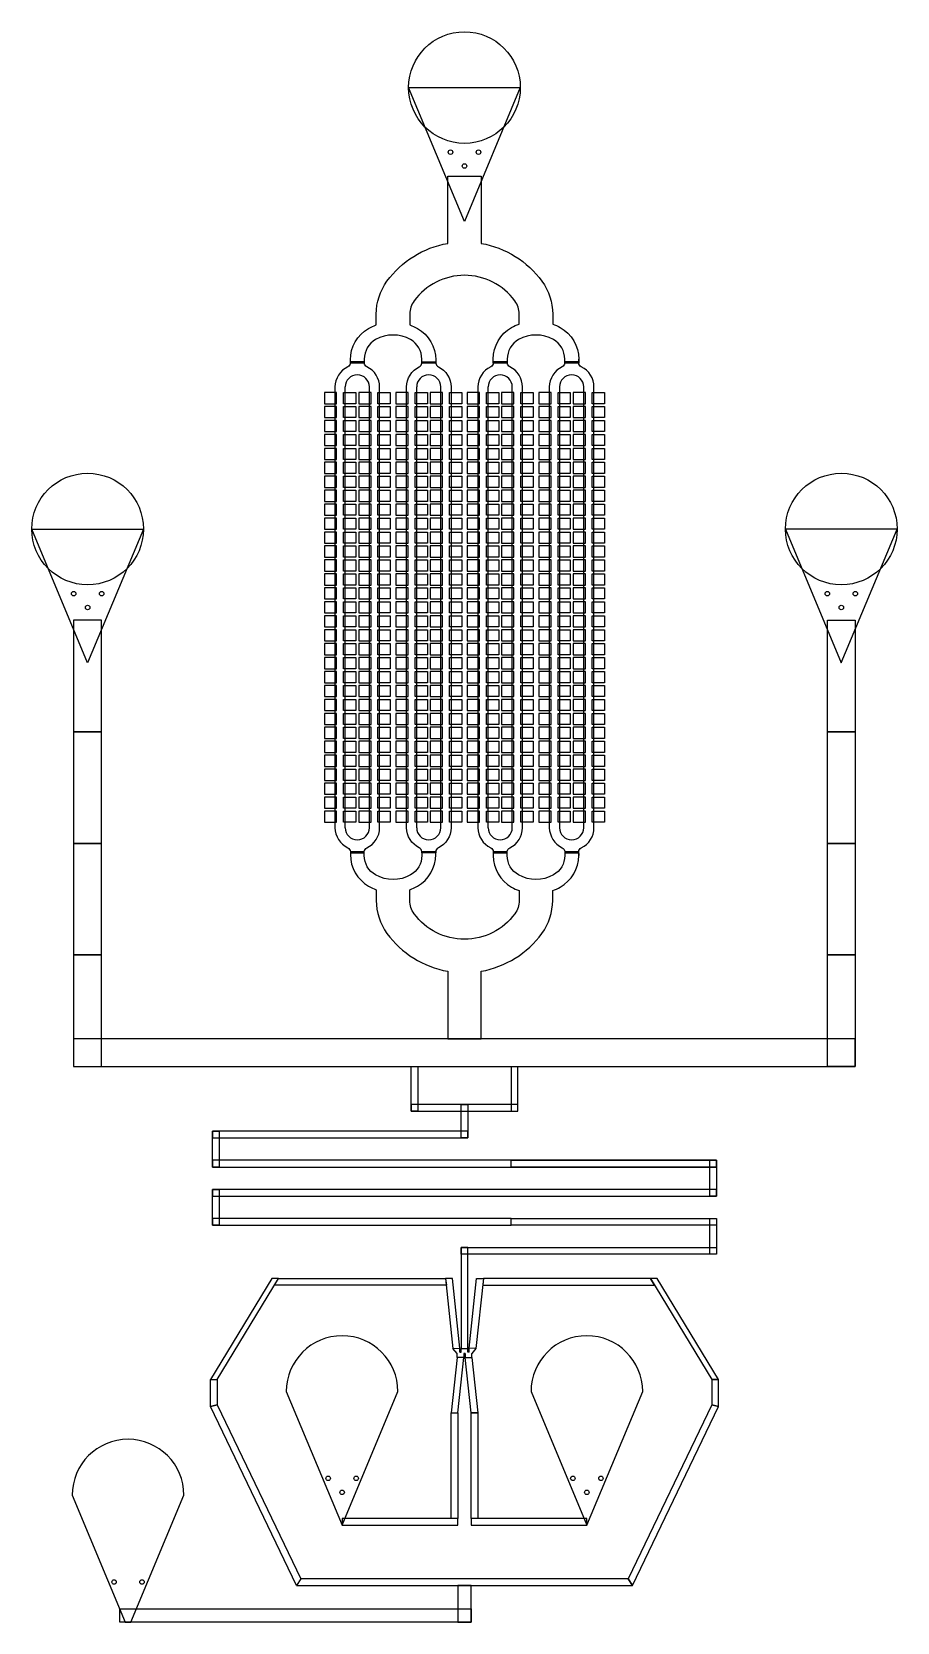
# Model space of a CAD drawing. Header units: inches. Extents: x 162.8 to 170.6, y 76.3 to 90.5.
import ezdxf

# ---------------------------------------------------------------- set-up
doc = ezdxf.new("R2010")
doc.units = ezdxf.units.IN
doc.header["$MEASUREMENT"] = 0
for name, color, linetype in [('Layer-2', 5, 'Continuous'), ('Layer-3', 3, 'Continuous'), ('Layer-4', 4, 'Continuous')]:
    doc.layers.add(name, color=color, linetype=linetype)

msp = doc.modelspace()

# ---------------------------------------------------------------- linework, layer by layer
at = {"layer": 'Layer-2'}
for points in [[(165.533, 87.199), (165.533, 87.299), (165.423, 87.299), (165.423, 87.199)], [(165.596, 87.199), (165.596, 87.299), (165.706, 87.299), (165.706, 87.199)], [(165.841, 87.199), (165.841, 87.299), (165.731, 87.299), (165.731, 87.199)], [(165.903, 87.199), (165.903, 87.299), (166.013, 87.299), (166.013, 87.199)], [(166.173, 87.199), (166.173, 87.299), (166.063, 87.299), (166.063, 87.199)], [(166.236, 87.199), (166.236, 87.299), (166.346, 87.299), (166.346, 87.199)], [(166.481, 87.199), (166.481, 87.299), (166.371, 87.299), (166.371, 87.199)], [(166.543, 87.199), (166.543, 87.299), (166.653, 87.299), (166.653, 87.199)], [(166.813, 87.199), (166.813, 87.299), (166.703, 87.299), (166.703, 87.199)], [(166.876, 87.199), (166.876, 87.299), (166.986, 87.299), (166.986, 87.199)], [(167.121, 87.199), (167.121, 87.299), (167.011, 87.299), (167.011, 87.199)], [(167.183, 87.199), (167.183, 87.299), (167.293, 87.299), (167.293, 87.199)], [(167.453, 87.199), (167.453, 87.299), (167.343, 87.299), (167.343, 87.199)], [(167.516, 87.199), (167.516, 87.299), (167.626, 87.299), (167.626, 87.199)], [(167.761, 87.199), (167.761, 87.299), (167.651, 87.299), (167.651, 87.199)], [(167.823, 87.199), (167.823, 87.299), (167.933, 87.299), (167.933, 87.199)], [(165.533, 87.074), (165.533, 87.174), (165.423, 87.174), (165.423, 87.074)], [(165.596, 87.074), (165.596, 87.174), (165.706, 87.174), (165.706, 87.074)], [(165.841, 87.074), (165.841, 87.174), (165.731, 87.174), (165.731, 87.074)], [(165.903, 87.074), (165.903, 87.174), (166.013, 87.174), (166.013, 87.074)], [(166.173, 87.074), (166.173, 87.174), (166.063, 87.174), (166.063, 87.074)], [(166.236, 87.074), (166.236, 87.174), (166.346, 87.174), (166.346, 87.074)], [(166.481, 87.074), (166.481, 87.174), (166.371, 87.174), (166.371, 87.074)], [(166.543, 87.074), (166.543, 87.174), (166.653, 87.174), (166.653, 87.074)], [(166.813, 87.074), (166.813, 87.174), (166.703, 87.174), (166.703, 87.074)], [(166.876, 87.074), (166.876, 87.174), (166.986, 87.174), (166.986, 87.074)], [(167.121, 87.074), (167.121, 87.174), (167.011, 87.174), (167.011, 87.074)], [(167.183, 87.074), (167.183, 87.174), (167.293, 87.174), (167.293, 87.074)], [(167.453, 87.074), (167.453, 87.174), (167.343, 87.174), (167.343, 87.074)], [(167.516, 87.074), (167.516, 87.174), (167.626, 87.174), (167.626, 87.074)], [(167.761, 87.074), (167.761, 87.174), (167.651, 87.174), (167.651, 87.074)], [(167.823, 87.074), (167.823, 87.174), (167.933, 87.174), (167.933, 87.074)], [(165.533, 86.949), (165.533, 87.049), (165.423, 87.049), (165.423, 86.949)], [(165.596, 86.949), (165.596, 87.049), (165.706, 87.049), (165.706, 86.949)], [(165.841, 86.949), (165.841, 87.049), (165.731, 87.049), (165.731, 86.949)], [(165.903, 86.949), (165.903, 87.049), (166.013, 87.049), (166.013, 86.949)], [(166.173, 86.949), (166.173, 87.049), (166.063, 87.049), (166.063, 86.949)], [(166.236, 86.949), (166.236, 87.049), (166.346, 87.049), (166.346, 86.949)], [(166.481, 86.949), (166.481, 87.049), (166.371, 87.049), (166.371, 86.949)], [(166.543, 86.949), (166.543, 87.049), (166.653, 87.049), (166.653, 86.949)], [(166.813, 86.949), (166.813, 87.049), (166.703, 87.049), (166.703, 86.949)], [(166.876, 86.949), (166.876, 87.049), (166.986, 87.049), (166.986, 86.949)], [(167.121, 86.949), (167.121, 87.049), (167.011, 87.049), (167.011, 86.949)], [(167.183, 86.949), (167.183, 87.049), (167.293, 87.049), (167.293, 86.949)], [(167.453, 86.949), (167.453, 87.049), (167.343, 87.049), (167.343, 86.949)], [(167.516, 86.949), (167.516, 87.049), (167.626, 87.049), (167.626, 86.949)], [(167.761, 86.949), (167.761, 87.049), (167.651, 87.049), (167.651, 86.949)], [(167.823, 86.949), (167.823, 87.049), (167.933, 87.049), (167.933, 86.949)], [(165.533, 86.824), (165.533, 86.924), (165.423, 86.924), (165.423, 86.824)], [(165.533, 86.699), (165.533, 86.799), (165.423, 86.799), (165.423, 86.699)], [(165.596, 86.824), (165.596, 86.924), (165.706, 86.924), (165.706, 86.824)], [(165.596, 86.699), (165.596, 86.799), (165.706, 86.799), (165.706, 86.699)], [(165.841, 86.824), (165.841, 86.924), (165.731, 86.924), (165.731, 86.824)], [(165.841, 86.699), (165.841, 86.799), (165.731, 86.799), (165.731, 86.699)], [(165.903, 86.824), (165.903, 86.924), (166.013, 86.924), (166.013, 86.824)], [(165.903, 86.699), (165.903, 86.799), (166.013, 86.799), (166.013, 86.699)], [(166.173, 86.824), (166.173, 86.924), (166.063, 86.924), (166.063, 86.824)], [(166.173, 86.699), (166.173, 86.799), (166.063, 86.799), (166.063, 86.699)], [(166.236, 86.824), (166.236, 86.924), (166.346, 86.924), (166.346, 86.824)], [(166.236, 86.699), (166.236, 86.799), (166.346, 86.799), (166.346, 86.699)], [(166.481, 86.824), (166.481, 86.924), (166.371, 86.924), (166.371, 86.824)], [(166.481, 86.699), (166.481, 86.799), (166.371, 86.799), (166.371, 86.699)], [(166.543, 86.824), (166.543, 86.924), (166.653, 86.924), (166.653, 86.824)], [(166.543, 86.699), (166.543, 86.799), (166.653, 86.799), (166.653, 86.699)], [(166.813, 86.824), (166.813, 86.924), (166.703, 86.924), (166.703, 86.824)], [(166.813, 86.699), (166.813, 86.799), (166.703, 86.799), (166.703, 86.699)], [(166.876, 86.824), (166.876, 86.924), (166.986, 86.924), (166.986, 86.824)], [(166.876, 86.699), (166.876, 86.799), (166.986, 86.799), (166.986, 86.699)], [(167.121, 86.824), (167.121, 86.924), (167.011, 86.924), (167.011, 86.824)], [(167.121, 86.699), (167.121, 86.799), (167.011, 86.799), (167.011, 86.699)], [(167.183, 86.824), (167.183, 86.924), (167.293, 86.924), (167.293, 86.824)], [(167.183, 86.699), (167.183, 86.799), (167.293, 86.799), (167.293, 86.699)], [(167.453, 86.824), (167.453, 86.924), (167.343, 86.924), (167.343, 86.824)], [(167.453, 86.699), (167.453, 86.799), (167.343, 86.799), (167.343, 86.699)], [(167.516, 86.824), (167.516, 86.924), (167.626, 86.924), (167.626, 86.824)], [(167.516, 86.699), (167.516, 86.799), (167.626, 86.799), (167.626, 86.699)], [(167.761, 86.824), (167.761, 86.924), (167.651, 86.924), (167.651, 86.824)], [(167.761, 86.699), (167.761, 86.799), (167.651, 86.799), (167.651, 86.699)], [(167.823, 86.824), (167.823, 86.924), (167.933, 86.924), (167.933, 86.824)], [(167.823, 86.699), (167.823, 86.799), (167.933, 86.799), (167.933, 86.699)], [(165.533, 86.574), (165.533, 86.674), (165.423, 86.674), (165.423, 86.574)], [(165.596, 86.574), (165.596, 86.674), (165.706, 86.674), (165.706, 86.574)], [(165.841, 86.574), (165.841, 86.674), (165.731, 86.674), (165.731, 86.574)], [(165.903, 86.574), (165.903, 86.674), (166.013, 86.674), (166.013, 86.574)], [(166.173, 86.574), (166.173, 86.674), (166.063, 86.674), (166.063, 86.574)], [(166.236, 86.574), (166.236, 86.674), (166.346, 86.674), (166.346, 86.574)], [(166.481, 86.574), (166.481, 86.674), (166.371, 86.674), (166.371, 86.574)], [(166.543, 86.574), (166.543, 86.674), (166.653, 86.674), (166.653, 86.574)], [(166.813, 86.574), (166.813, 86.674), (166.703, 86.674), (166.703, 86.574)], [(166.876, 86.574), (166.876, 86.674), (166.986, 86.674), (166.986, 86.574)], [(167.121, 86.574), (167.121, 86.674), (167.011, 86.674), (167.011, 86.574)], [(167.183, 86.574), (167.183, 86.674), (167.293, 86.674), (167.293, 86.574)], [(167.453, 86.574), (167.453, 86.674), (167.343, 86.674), (167.343, 86.574)], [(167.516, 86.574), (167.516, 86.674), (167.626, 86.674), (167.626, 86.574)], [(167.761, 86.574), (167.761, 86.674), (167.651, 86.674), (167.651, 86.574)], [(167.823, 86.574), (167.823, 86.674), (167.933, 86.674), (167.933, 86.574)], [(165.533, 86.449), (165.533, 86.549), (165.423, 86.549), (165.423, 86.449)], [(165.596, 86.449), (165.596, 86.549), (165.706, 86.549), (165.706, 86.449)], [(165.841, 86.449), (165.841, 86.549), (165.731, 86.549), (165.731, 86.449)], [(165.903, 86.449), (165.903, 86.549), (166.013, 86.549), (166.013, 86.449)], [(166.173, 86.449), (166.173, 86.549), (166.063, 86.549), (166.063, 86.449)], [(166.236, 86.449), (166.236, 86.549), (166.346, 86.549), (166.346, 86.449)], [(166.481, 86.449), (166.481, 86.549), (166.371, 86.549), (166.371, 86.449)], [(166.543, 86.449), (166.543, 86.549), (166.653, 86.549), (166.653, 86.449)], [(166.813, 86.449), (166.813, 86.549), (166.703, 86.549), (166.703, 86.449)], [(166.876, 86.449), (166.876, 86.549), (166.986, 86.549), (166.986, 86.449)], [(167.121, 86.449), (167.121, 86.549), (167.011, 86.549), (167.011, 86.449)], [(167.183, 86.449), (167.183, 86.549), (167.293, 86.549), (167.293, 86.449)], [(167.453, 86.449), (167.453, 86.549), (167.343, 86.549), (167.343, 86.449)], [(167.516, 86.449), (167.516, 86.549), (167.626, 86.549), (167.626, 86.449)], [(167.761, 86.449), (167.761, 86.549), (167.651, 86.549), (167.651, 86.449)], [(167.823, 86.449), (167.823, 86.549), (167.933, 86.549), (167.933, 86.449)], [(165.533, 86.324), (165.533, 86.424), (165.423, 86.424), (165.423, 86.324)], [(165.596, 86.324), (165.596, 86.424), (165.706, 86.424), (165.706, 86.324)], [(165.841, 86.324), (165.841, 86.424), (165.731, 86.424), (165.731, 86.324)], [(165.903, 86.324), (165.903, 86.424), (166.013, 86.424), (166.013, 86.324)], [(166.173, 86.324), (166.173, 86.424), (166.063, 86.424), (166.063, 86.324)], [(166.236, 86.324), (166.236, 86.424), (166.346, 86.424), (166.346, 86.324)], [(166.481, 86.324), (166.481, 86.424), (166.371, 86.424), (166.371, 86.324)], [(166.543, 86.324), (166.543, 86.424), (166.653, 86.424), (166.653, 86.324)], [(166.813, 86.324), (166.813, 86.424), (166.703, 86.424), (166.703, 86.324)], [(166.876, 86.324), (166.876, 86.424), (166.986, 86.424), (166.986, 86.324)], [(167.121, 86.324), (167.121, 86.424), (167.011, 86.424), (167.011, 86.324)], [(167.183, 86.324), (167.183, 86.424), (167.293, 86.424), (167.293, 86.324)], [(167.453, 86.324), (167.453, 86.424), (167.343, 86.424), (167.343, 86.324)], [(167.516, 86.324), (167.516, 86.424), (167.626, 86.424), (167.626, 86.324)], [(167.761, 86.324), (167.761, 86.424), (167.651, 86.424), (167.651, 86.324)], [(167.823, 86.324), (167.823, 86.424), (167.933, 86.424), (167.933, 86.324)], [(165.533, 86.199), (165.533, 86.299), (165.423, 86.299), (165.423, 86.199)], [(165.596, 86.199), (165.596, 86.299), (165.706, 86.299), (165.706, 86.199)], [(165.841, 86.199), (165.841, 86.299), (165.731, 86.299), (165.731, 86.199)], [(165.903, 86.199), (165.903, 86.299), (166.013, 86.299), (166.013, 86.199)], [(166.173, 86.199), (166.173, 86.299), (166.063, 86.299), (166.063, 86.199)], [(166.236, 86.199), (166.236, 86.299), (166.346, 86.299), (166.346, 86.199)], [(166.481, 86.199), (166.481, 86.299), (166.371, 86.299), (166.371, 86.199)], [(166.543, 86.199), (166.543, 86.299), (166.653, 86.299), (166.653, 86.199)], [(166.813, 86.199), (166.813, 86.299), (166.703, 86.299), (166.703, 86.199)], [(166.876, 86.199), (166.876, 86.299), (166.986, 86.299), (166.986, 86.199)], [(167.121, 86.199), (167.121, 86.299), (167.011, 86.299), (167.011, 86.199)], [(167.183, 86.199), (167.183, 86.299), (167.293, 86.299), (167.293, 86.199)], [(167.453, 86.199), (167.453, 86.299), (167.343, 86.299), (167.343, 86.199)], [(167.516, 86.199), (167.516, 86.299), (167.626, 86.299), (167.626, 86.199)], [(167.761, 86.199), (167.761, 86.299), (167.651, 86.299), (167.651, 86.199)], [(167.823, 86.199), (167.823, 86.299), (167.933, 86.299), (167.933, 86.199)], [(165.533, 86.074), (165.533, 86.174), (165.423, 86.174), (165.423, 86.074)], [(165.596, 86.074), (165.596, 86.174), (165.706, 86.174), (165.706, 86.074)], [(165.841, 86.074), (165.841, 86.174), (165.731, 86.174), (165.731, 86.074)], [(165.903, 86.074), (165.903, 86.174), (166.013, 86.174), (166.013, 86.074)], [(166.173, 86.074), (166.173, 86.174), (166.063, 86.174), (166.063, 86.074)], [(166.236, 86.074), (166.236, 86.174), (166.346, 86.174), (166.346, 86.074)], [(166.481, 86.074), (166.481, 86.174), (166.371, 86.174), (166.371, 86.074)], [(166.543, 86.074), (166.543, 86.174), (166.653, 86.174), (166.653, 86.074)], [(166.813, 86.074), (166.813, 86.174), (166.703, 86.174), (166.703, 86.074)], [(166.876, 86.074), (166.876, 86.174), (166.986, 86.174), (166.986, 86.074)], [(167.121, 86.074), (167.121, 86.174), (167.011, 86.174), (167.011, 86.074)], [(167.183, 86.074), (167.183, 86.174), (167.293, 86.174), (167.293, 86.074)], [(167.453, 86.074), (167.453, 86.174), (167.343, 86.174), (167.343, 86.074)], [(167.516, 86.074), (167.516, 86.174), (167.626, 86.174), (167.626, 86.074)], [(167.761, 86.074), (167.761, 86.174), (167.651, 86.174), (167.651, 86.074)], [(167.823, 86.074), (167.823, 86.174), (167.933, 86.174), (167.933, 86.074)], [(165.533, 85.949), (165.533, 86.049), (165.423, 86.049), (165.423, 85.949)], [(165.596, 85.949), (165.596, 86.049), (165.706, 86.049), (165.706, 85.949)], [(165.841, 85.949), (165.841, 86.049), (165.731, 86.049), (165.731, 85.949)], [(165.903, 85.949), (165.903, 86.049), (166.013, 86.049), (166.013, 85.949)], [(166.173, 85.949), (166.173, 86.049), (166.063, 86.049), (166.063, 85.949)], [(166.236, 85.949), (166.236, 86.049), (166.346, 86.049), (166.346, 85.949)], [(166.481, 85.949), (166.481, 86.049), (166.371, 86.049), (166.371, 85.949)], [(166.543, 85.949), (166.543, 86.049), (166.653, 86.049), (166.653, 85.949)], [(166.813, 85.949), (166.813, 86.049), (166.703, 86.049), (166.703, 85.949)], [(166.876, 85.949), (166.876, 86.049), (166.986, 86.049), (166.986, 85.949)], [(167.121, 85.949), (167.121, 86.049), (167.011, 86.049), (167.011, 85.949)], [(167.183, 85.949), (167.183, 86.049), (167.293, 86.049), (167.293, 85.949)], [(167.453, 85.949), (167.453, 86.049), (167.343, 86.049), (167.343, 85.949)], [(167.516, 85.949), (167.516, 86.049), (167.626, 86.049), (167.626, 85.949)], [(167.761, 85.949), (167.761, 86.049), (167.651, 86.049), (167.651, 85.949)], [(167.823, 85.949), (167.823, 86.049), (167.933, 86.049), (167.933, 85.949)], [(165.533, 85.824), (165.533, 85.924), (165.423, 85.924), (165.423, 85.824)], [(165.533, 85.699), (165.533, 85.799), (165.423, 85.799), (165.423, 85.699)], [(165.596, 85.824), (165.596, 85.924), (165.706, 85.924), (165.706, 85.824)], [(165.596, 85.699), (165.596, 85.799), (165.706, 85.799), (165.706, 85.699)], [(165.841, 85.824), (165.841, 85.924), (165.731, 85.924), (165.731, 85.824)], [(165.841, 85.699), (165.841, 85.799), (165.731, 85.799), (165.731, 85.699)], [(165.903, 85.824), (165.903, 85.924), (166.013, 85.924), (166.013, 85.824)], [(165.903, 85.699), (165.903, 85.799), (166.013, 85.799), (166.013, 85.699)], [(166.173, 85.824), (166.173, 85.924), (166.063, 85.924), (166.063, 85.824)], [(166.173, 85.699), (166.173, 85.799), (166.063, 85.799), (166.063, 85.699)], [(166.236, 85.824), (166.236, 85.924), (166.346, 85.924), (166.346, 85.824)], [(166.236, 85.699), (166.236, 85.799), (166.346, 85.799), (166.346, 85.699)], [(166.481, 85.824), (166.481, 85.924), (166.371, 85.924), (166.371, 85.824)], [(166.481, 85.699), (166.481, 85.799), (166.371, 85.799), (166.371, 85.699)], [(166.543, 85.824), (166.543, 85.924), (166.653, 85.924), (166.653, 85.824)], [(166.543, 85.699), (166.543, 85.799), (166.653, 85.799), (166.653, 85.699)], [(166.813, 85.824), (166.813, 85.924), (166.703, 85.924), (166.703, 85.824)], [(166.813, 85.699), (166.813, 85.799), (166.703, 85.799), (166.703, 85.699)], [(166.876, 85.824), (166.876, 85.924), (166.986, 85.924), (166.986, 85.824)], [(166.876, 85.699), (166.876, 85.799), (166.986, 85.799), (166.986, 85.699)], [(167.121, 85.824), (167.121, 85.924), (167.011, 85.924), (167.011, 85.824)], [(167.121, 85.699), (167.121, 85.799), (167.011, 85.799), (167.011, 85.699)], [(167.183, 85.824), (167.183, 85.924), (167.293, 85.924), (167.293, 85.824)], [(167.183, 85.699), (167.183, 85.799), (167.293, 85.799), (167.293, 85.699)], [(167.453, 85.824), (167.453, 85.924), (167.343, 85.924), (167.343, 85.824)], [(167.453, 85.699), (167.453, 85.799), (167.343, 85.799), (167.343, 85.699)], [(167.516, 85.824), (167.516, 85.924), (167.626, 85.924), (167.626, 85.824)], [(167.516, 85.699), (167.516, 85.799), (167.626, 85.799), (167.626, 85.699)], [(167.761, 85.824), (167.761, 85.924), (167.651, 85.924), (167.651, 85.824)], [(167.761, 85.699), (167.761, 85.799), (167.651, 85.799), (167.651, 85.699)], [(167.823, 85.824), (167.823, 85.924), (167.933, 85.924), (167.933, 85.824)], [(167.823, 85.699), (167.823, 85.799), (167.933, 85.799), (167.933, 85.699)], [(165.533, 85.574), (165.533, 85.674), (165.423, 85.674), (165.423, 85.574)], [(165.596, 85.574), (165.596, 85.674), (165.706, 85.674), (165.706, 85.574)], [(165.841, 85.574), (165.841, 85.674), (165.731, 85.674), (165.731, 85.574)], [(165.903, 85.574), (165.903, 85.674), (166.013, 85.674), (166.013, 85.574)], [(166.173, 85.574), (166.173, 85.674), (166.063, 85.674), (166.063, 85.574)], [(166.236, 85.574), (166.236, 85.674), (166.346, 85.674), (166.346, 85.574)], [(166.481, 85.574), (166.481, 85.674), (166.371, 85.674), (166.371, 85.574)], [(166.543, 85.574), (166.543, 85.674), (166.653, 85.674), (166.653, 85.574)], [(166.813, 85.574), (166.813, 85.674), (166.703, 85.674), (166.703, 85.574)], [(166.876, 85.574), (166.876, 85.674), (166.986, 85.674), (166.986, 85.574)], [(167.121, 85.574), (167.121, 85.674), (167.011, 85.674), (167.011, 85.574)], [(167.183, 85.574), (167.183, 85.674), (167.293, 85.674), (167.293, 85.574)], [(167.453, 85.574), (167.453, 85.674), (167.343, 85.674), (167.343, 85.574)], [(167.516, 85.574), (167.516, 85.674), (167.626, 85.674), (167.626, 85.574)], [(167.761, 85.574), (167.761, 85.674), (167.651, 85.674), (167.651, 85.574)], [(167.823, 85.574), (167.823, 85.674), (167.933, 85.674), (167.933, 85.574)], [(165.533, 85.449), (165.533, 85.549), (165.423, 85.549), (165.423, 85.449)], [(165.596, 85.449), (165.596, 85.549), (165.706, 85.549), (165.706, 85.449)], [(165.841, 85.449), (165.841, 85.549), (165.731, 85.549), (165.731, 85.449)], [(165.903, 85.449), (165.903, 85.549), (166.013, 85.549), (166.013, 85.449)], [(166.173, 85.449), (166.173, 85.549), (166.063, 85.549), (166.063, 85.449)], [(166.236, 85.449), (166.236, 85.549), (166.346, 85.549), (166.346, 85.449)], [(166.481, 85.449), (166.481, 85.549), (166.371, 85.549), (166.371, 85.449)], [(166.543, 85.449), (166.543, 85.549), (166.653, 85.549), (166.653, 85.449)], [(166.813, 85.449), (166.813, 85.549), (166.703, 85.549), (166.703, 85.449)], [(166.876, 85.449), (166.876, 85.549), (166.986, 85.549), (166.986, 85.449)], [(167.121, 85.449), (167.121, 85.549), (167.011, 85.549), (167.011, 85.449)], [(167.183, 85.449), (167.183, 85.549), (167.293, 85.549), (167.293, 85.449)], [(167.453, 85.449), (167.453, 85.549), (167.343, 85.549), (167.343, 85.449)], [(167.516, 85.449), (167.516, 85.549), (167.626, 85.549), (167.626, 85.449)], [(167.761, 85.449), (167.761, 85.549), (167.651, 85.549), (167.651, 85.449)], [(167.823, 85.449), (167.823, 85.549), (167.933, 85.549), (167.933, 85.449)], [(165.533, 85.324), (165.533, 85.424), (165.423, 85.424), (165.423, 85.324)], [(165.596, 85.324), (165.596, 85.424), (165.706, 85.424), (165.706, 85.324)], [(165.841, 85.324), (165.841, 85.424), (165.731, 85.424), (165.731, 85.324)], [(165.903, 85.324), (165.903, 85.424), (166.013, 85.424), (166.013, 85.324)], [(166.173, 85.324), (166.173, 85.424), (166.063, 85.424), (166.063, 85.324)], [(166.236, 85.324), (166.236, 85.424), (166.346, 85.424), (166.346, 85.324)], [(166.481, 85.324), (166.481, 85.424), (166.371, 85.424), (166.371, 85.324)], [(166.543, 85.324), (166.543, 85.424), (166.653, 85.424), (166.653, 85.324)], [(166.813, 85.324), (166.813, 85.424), (166.703, 85.424), (166.703, 85.324)], [(166.876, 85.324), (166.876, 85.424), (166.986, 85.424), (166.986, 85.324)], [(167.121, 85.324), (167.121, 85.424), (167.011, 85.424), (167.011, 85.324)], [(167.183, 85.324), (167.183, 85.424), (167.293, 85.424), (167.293, 85.324)], [(167.453, 85.324), (167.453, 85.424), (167.343, 85.424), (167.343, 85.324)], [(167.516, 85.324), (167.516, 85.424), (167.626, 85.424), (167.626, 85.324)], [(167.761, 85.324), (167.761, 85.424), (167.651, 85.424), (167.651, 85.324)], [(167.823, 85.324), (167.823, 85.424), (167.933, 85.424), (167.933, 85.324)], [(165.533, 85.199), (165.533, 85.299), (165.423, 85.299), (165.423, 85.199)], [(165.596, 85.199), (165.596, 85.299), (165.706, 85.299), (165.706, 85.199)], [(165.841, 85.199), (165.841, 85.299), (165.731, 85.299), (165.731, 85.199)], [(165.903, 85.199), (165.903, 85.299), (166.013, 85.299), (166.013, 85.199)], [(166.173, 85.199), (166.173, 85.299), (166.063, 85.299), (166.063, 85.199)], [(166.236, 85.199), (166.236, 85.299), (166.346, 85.299), (166.346, 85.199)], [(166.481, 85.199), (166.481, 85.299), (166.371, 85.299), (166.371, 85.199)], [(166.543, 85.199), (166.543, 85.299), (166.653, 85.299), (166.653, 85.199)], [(166.813, 85.199), (166.813, 85.299), (166.703, 85.299), (166.703, 85.199)], [(166.876, 85.199), (166.876, 85.299), (166.986, 85.299), (166.986, 85.199)], [(167.121, 85.199), (167.121, 85.299), (167.011, 85.299), (167.011, 85.199)], [(167.183, 85.199), (167.183, 85.299), (167.293, 85.299), (167.293, 85.199)], [(167.453, 85.199), (167.453, 85.299), (167.343, 85.299), (167.343, 85.199)], [(167.516, 85.199), (167.516, 85.299), (167.626, 85.299), (167.626, 85.199)], [(167.761, 85.199), (167.761, 85.299), (167.651, 85.299), (167.651, 85.199)], [(167.823, 85.199), (167.823, 85.299), (167.933, 85.299), (167.933, 85.199)], [(165.533, 85.074), (165.533, 85.174), (165.423, 85.174), (165.423, 85.074)], [(165.596, 85.074), (165.596, 85.174), (165.706, 85.174), (165.706, 85.074)], [(165.841, 85.074), (165.841, 85.174), (165.731, 85.174), (165.731, 85.074)], [(165.903, 85.074), (165.903, 85.174), (166.013, 85.174), (166.013, 85.074)], [(166.173, 85.074), (166.173, 85.174), (166.063, 85.174), (166.063, 85.074)], [(166.236, 85.074), (166.236, 85.174), (166.346, 85.174), (166.346, 85.074)], [(166.481, 85.074), (166.481, 85.174), (166.371, 85.174), (166.371, 85.074)], [(166.543, 85.074), (166.543, 85.174), (166.653, 85.174), (166.653, 85.074)], [(166.813, 85.074), (166.813, 85.174), (166.703, 85.174), (166.703, 85.074)], [(166.876, 85.074), (166.876, 85.174), (166.986, 85.174), (166.986, 85.074)], [(167.121, 85.074), (167.121, 85.174), (167.011, 85.174), (167.011, 85.074)], [(167.183, 85.074), (167.183, 85.174), (167.293, 85.174), (167.293, 85.074)], [(167.453, 85.074), (167.453, 85.174), (167.343, 85.174), (167.343, 85.074)], [(167.516, 85.074), (167.516, 85.174), (167.626, 85.174), (167.626, 85.074)], [(167.761, 85.074), (167.761, 85.174), (167.651, 85.174), (167.651, 85.074)], [(167.823, 85.074), (167.823, 85.174), (167.933, 85.174), (167.933, 85.074)], [(165.533, 84.949), (165.533, 85.049), (165.423, 85.049), (165.423, 84.949)], [(165.596, 84.949), (165.596, 85.049), (165.706, 85.049), (165.706, 84.949)], [(165.841, 84.949), (165.841, 85.049), (165.731, 85.049), (165.731, 84.949)], [(165.903, 84.949), (165.903, 85.049), (166.013, 85.049), (166.013, 84.949)], [(166.173, 84.949), (166.173, 85.049), (166.063, 85.049), (166.063, 84.949)], [(166.236, 84.949), (166.236, 85.049), (166.346, 85.049), (166.346, 84.949)], [(166.481, 84.949), (166.481, 85.049), (166.371, 85.049), (166.371, 84.949)], [(166.543, 84.949), (166.543, 85.049), (166.653, 85.049), (166.653, 84.949)], [(166.813, 84.949), (166.813, 85.049), (166.703, 85.049), (166.703, 84.949)], [(166.876, 84.949), (166.876, 85.049), (166.986, 85.049), (166.986, 84.949)], [(167.121, 84.949), (167.121, 85.049), (167.011, 85.049), (167.011, 84.949)], [(167.183, 84.949), (167.183, 85.049), (167.293, 85.049), (167.293, 84.949)], [(167.453, 84.949), (167.453, 85.049), (167.343, 85.049), (167.343, 84.949)], [(167.516, 84.949), (167.516, 85.049), (167.626, 85.049), (167.626, 84.949)], [(167.761, 84.949), (167.761, 85.049), (167.651, 85.049), (167.651, 84.949)], [(167.823, 84.949), (167.823, 85.049), (167.933, 85.049), (167.933, 84.949)], [(165.533, 84.824), (165.533, 84.924), (165.423, 84.924), (165.423, 84.824)], [(165.533, 84.699), (165.533, 84.799), (165.423, 84.799), (165.423, 84.699)], [(165.596, 84.824), (165.596, 84.924), (165.706, 84.924), (165.706, 84.824)], [(165.596, 84.699), (165.596, 84.799), (165.706, 84.799), (165.706, 84.699)], [(165.841, 84.824), (165.841, 84.924), (165.731, 84.924), (165.731, 84.824)], [(165.841, 84.699), (165.841, 84.799), (165.731, 84.799), (165.731, 84.699)], [(165.903, 84.824), (165.903, 84.924), (166.013, 84.924), (166.013, 84.824)], [(165.903, 84.699), (165.903, 84.799), (166.013, 84.799), (166.013, 84.699)], [(166.173, 84.824), (166.173, 84.924), (166.063, 84.924), (166.063, 84.824)], [(166.173, 84.699), (166.173, 84.799), (166.063, 84.799), (166.063, 84.699)], [(166.236, 84.824), (166.236, 84.924), (166.346, 84.924), (166.346, 84.824)], [(166.236, 84.699), (166.236, 84.799), (166.346, 84.799), (166.346, 84.699)], [(166.481, 84.824), (166.481, 84.924), (166.371, 84.924), (166.371, 84.824)], [(166.481, 84.699), (166.481, 84.799), (166.371, 84.799), (166.371, 84.699)], [(166.543, 84.824), (166.543, 84.924), (166.653, 84.924), (166.653, 84.824)], [(166.543, 84.699), (166.543, 84.799), (166.653, 84.799), (166.653, 84.699)], [(166.813, 84.824), (166.813, 84.924), (166.703, 84.924), (166.703, 84.824)], [(166.813, 84.699), (166.813, 84.799), (166.703, 84.799), (166.703, 84.699)], [(166.876, 84.824), (166.876, 84.924), (166.986, 84.924), (166.986, 84.824)], [(166.876, 84.699), (166.876, 84.799), (166.986, 84.799), (166.986, 84.699)], [(167.121, 84.824), (167.121, 84.924), (167.011, 84.924), (167.011, 84.824)], [(167.121, 84.699), (167.121, 84.799), (167.011, 84.799), (167.011, 84.699)], [(167.183, 84.824), (167.183, 84.924), (167.293, 84.924), (167.293, 84.824)], [(167.183, 84.699), (167.183, 84.799), (167.293, 84.799), (167.293, 84.699)], [(167.453, 84.824), (167.453, 84.924), (167.343, 84.924), (167.343, 84.824)], [(167.453, 84.699), (167.453, 84.799), (167.343, 84.799), (167.343, 84.699)], [(167.516, 84.824), (167.516, 84.924), (167.626, 84.924), (167.626, 84.824)], [(167.516, 84.699), (167.516, 84.799), (167.626, 84.799), (167.626, 84.699)], [(167.761, 84.824), (167.761, 84.924), (167.651, 84.924), (167.651, 84.824)], [(167.761, 84.699), (167.761, 84.799), (167.651, 84.799), (167.651, 84.699)], [(167.823, 84.824), (167.823, 84.924), (167.933, 84.924), (167.933, 84.824)], [(167.823, 84.699), (167.823, 84.799), (167.933, 84.799), (167.933, 84.699)], [(165.533, 84.574), (165.533, 84.674), (165.423, 84.674), (165.423, 84.574)], [(165.596, 84.574), (165.596, 84.674), (165.706, 84.674), (165.706, 84.574)], [(165.841, 84.574), (165.841, 84.674), (165.731, 84.674), (165.731, 84.574)], [(165.903, 84.574), (165.903, 84.674), (166.013, 84.674), (166.013, 84.574)], [(166.173, 84.574), (166.173, 84.674), (166.063, 84.674), (166.063, 84.574)], [(166.236, 84.574), (166.236, 84.674), (166.346, 84.674), (166.346, 84.574)], [(166.481, 84.574), (166.481, 84.674), (166.371, 84.674), (166.371, 84.574)], [(166.543, 84.574), (166.543, 84.674), (166.653, 84.674), (166.653, 84.574)], [(166.813, 84.574), (166.813, 84.674), (166.703, 84.674), (166.703, 84.574)], [(166.876, 84.574), (166.876, 84.674), (166.986, 84.674), (166.986, 84.574)], [(167.121, 84.574), (167.121, 84.674), (167.011, 84.674), (167.011, 84.574)], [(167.183, 84.574), (167.183, 84.674), (167.293, 84.674), (167.293, 84.574)], [(167.453, 84.574), (167.453, 84.674), (167.343, 84.674), (167.343, 84.574)], [(167.516, 84.574), (167.516, 84.674), (167.626, 84.674), (167.626, 84.574)], [(167.761, 84.574), (167.761, 84.674), (167.651, 84.674), (167.651, 84.574)], [(167.823, 84.574), (167.823, 84.674), (167.933, 84.674), (167.933, 84.574)], [(165.533, 84.449), (165.533, 84.549), (165.423, 84.549), (165.423, 84.449)], [(165.596, 84.449), (165.596, 84.549), (165.706, 84.549), (165.706, 84.449)], [(165.841, 84.449), (165.841, 84.549), (165.731, 84.549), (165.731, 84.449)], [(165.903, 84.449), (165.903, 84.549), (166.013, 84.549), (166.013, 84.449)], [(166.173, 84.449), (166.173, 84.549), (166.063, 84.549), (166.063, 84.449)], [(166.236, 84.449), (166.236, 84.549), (166.346, 84.549), (166.346, 84.449)], [(166.481, 84.449), (166.481, 84.549), (166.371, 84.549), (166.371, 84.449)], [(166.543, 84.449), (166.543, 84.549), (166.653, 84.549), (166.653, 84.449)], [(166.813, 84.449), (166.813, 84.549), (166.703, 84.549), (166.703, 84.449)], [(166.876, 84.449), (166.876, 84.549), (166.986, 84.549), (166.986, 84.449)], [(167.121, 84.449), (167.121, 84.549), (167.011, 84.549), (167.011, 84.449)], [(167.183, 84.449), (167.183, 84.549), (167.293, 84.549), (167.293, 84.449)], [(167.453, 84.449), (167.453, 84.549), (167.343, 84.549), (167.343, 84.449)], [(167.516, 84.449), (167.516, 84.549), (167.626, 84.549), (167.626, 84.449)], [(167.761, 84.449), (167.761, 84.549), (167.651, 84.549), (167.651, 84.449)], [(167.823, 84.449), (167.823, 84.549), (167.933, 84.549), (167.933, 84.449)], [(165.533, 84.324), (165.533, 84.424), (165.423, 84.424), (165.423, 84.324)], [(165.596, 84.324), (165.596, 84.424), (165.706, 84.424), (165.706, 84.324)], [(165.841, 84.324), (165.841, 84.424), (165.731, 84.424), (165.731, 84.324)], [(165.903, 84.324), (165.903, 84.424), (166.013, 84.424), (166.013, 84.324)], [(166.173, 84.324), (166.173, 84.424), (166.063, 84.424), (166.063, 84.324)], [(166.236, 84.324), (166.236, 84.424), (166.346, 84.424), (166.346, 84.324)], [(166.481, 84.324), (166.481, 84.424), (166.371, 84.424), (166.371, 84.324)], [(166.543, 84.324), (166.543, 84.424), (166.653, 84.424), (166.653, 84.324)], [(166.813, 84.324), (166.813, 84.424), (166.703, 84.424), (166.703, 84.324)], [(166.876, 84.324), (166.876, 84.424), (166.986, 84.424), (166.986, 84.324)], [(167.121, 84.324), (167.121, 84.424), (167.011, 84.424), (167.011, 84.324)], [(167.183, 84.324), (167.183, 84.424), (167.293, 84.424), (167.293, 84.324)], [(167.453, 84.324), (167.453, 84.424), (167.343, 84.424), (167.343, 84.324)], [(167.516, 84.324), (167.516, 84.424), (167.626, 84.424), (167.626, 84.324)], [(167.761, 84.324), (167.761, 84.424), (167.651, 84.424), (167.651, 84.324)], [(167.823, 84.324), (167.823, 84.424), (167.933, 84.424), (167.933, 84.324)], [(165.533, 84.199), (165.533, 84.299), (165.423, 84.299), (165.423, 84.199)], [(165.596, 84.199), (165.596, 84.299), (165.706, 84.299), (165.706, 84.199)], [(165.841, 84.199), (165.841, 84.299), (165.731, 84.299), (165.731, 84.199)], [(165.903, 84.199), (165.903, 84.299), (166.013, 84.299), (166.013, 84.199)], [(166.173, 84.199), (166.173, 84.299), (166.063, 84.299), (166.063, 84.199)], [(166.236, 84.199), (166.236, 84.299), (166.346, 84.299), (166.346, 84.199)], [(166.481, 84.199), (166.481, 84.299), (166.371, 84.299), (166.371, 84.199)], [(166.543, 84.199), (166.543, 84.299), (166.653, 84.299), (166.653, 84.199)], [(166.813, 84.199), (166.813, 84.299), (166.703, 84.299), (166.703, 84.199)], [(166.876, 84.199), (166.876, 84.299), (166.986, 84.299), (166.986, 84.199)], [(167.121, 84.199), (167.121, 84.299), (167.011, 84.299), (167.011, 84.199)], [(167.183, 84.199), (167.183, 84.299), (167.293, 84.299), (167.293, 84.199)], [(167.453, 84.199), (167.453, 84.299), (167.343, 84.299), (167.343, 84.199)], [(167.516, 84.199), (167.516, 84.299), (167.626, 84.299), (167.626, 84.199)], [(167.761, 84.199), (167.761, 84.299), (167.651, 84.299), (167.651, 84.199)], [(167.823, 84.199), (167.823, 84.299), (167.933, 84.299), (167.933, 84.199)], [(165.533, 84.074), (165.533, 84.174), (165.423, 84.174), (165.423, 84.074)], [(165.596, 84.074), (165.596, 84.174), (165.706, 84.174), (165.706, 84.074)], [(165.841, 84.074), (165.841, 84.174), (165.731, 84.174), (165.731, 84.074)], [(165.903, 84.074), (165.903, 84.174), (166.013, 84.174), (166.013, 84.074)], [(166.173, 84.074), (166.173, 84.174), (166.063, 84.174), (166.063, 84.074)], [(166.236, 84.074), (166.236, 84.174), (166.346, 84.174), (166.346, 84.074)], [(166.481, 84.074), (166.481, 84.174), (166.371, 84.174), (166.371, 84.074)], [(166.543, 84.074), (166.543, 84.174), (166.653, 84.174), (166.653, 84.074)], [(166.813, 84.074), (166.813, 84.174), (166.703, 84.174), (166.703, 84.074)], [(166.876, 84.074), (166.876, 84.174), (166.986, 84.174), (166.986, 84.074)], [(167.121, 84.074), (167.121, 84.174), (167.011, 84.174), (167.011, 84.074)], [(167.183, 84.074), (167.183, 84.174), (167.293, 84.174), (167.293, 84.074)], [(167.453, 84.074), (167.453, 84.174), (167.343, 84.174), (167.343, 84.074)], [(167.516, 84.074), (167.516, 84.174), (167.626, 84.174), (167.626, 84.074)], [(167.761, 84.074), (167.761, 84.174), (167.651, 84.174), (167.651, 84.074)], [(167.823, 84.074), (167.823, 84.174), (167.933, 84.174), (167.933, 84.074)], [(165.533, 83.949), (165.533, 84.049), (165.423, 84.049), (165.423, 83.949)], [(165.596, 83.949), (165.596, 84.049), (165.706, 84.049), (165.706, 83.949)], [(165.841, 83.949), (165.841, 84.049), (165.731, 84.049), (165.731, 83.949)], [(165.903, 83.949), (165.903, 84.049), (166.013, 84.049), (166.013, 83.949)], [(166.173, 83.949), (166.173, 84.049), (166.063, 84.049), (166.063, 83.949)], [(166.236, 83.949), (166.236, 84.049), (166.346, 84.049), (166.346, 83.949)], [(166.481, 83.949), (166.481, 84.049), (166.371, 84.049), (166.371, 83.949)], [(166.543, 83.949), (166.543, 84.049), (166.653, 84.049), (166.653, 83.949)], [(166.813, 83.949), (166.813, 84.049), (166.703, 84.049), (166.703, 83.949)], [(166.876, 83.949), (166.876, 84.049), (166.986, 84.049), (166.986, 83.949)], [(167.121, 83.949), (167.121, 84.049), (167.011, 84.049), (167.011, 83.949)], [(167.183, 83.949), (167.183, 84.049), (167.293, 84.049), (167.293, 83.949)], [(167.453, 83.949), (167.453, 84.049), (167.343, 84.049), (167.343, 83.949)], [(167.516, 83.949), (167.516, 84.049), (167.626, 84.049), (167.626, 83.949)], [(167.761, 83.949), (167.761, 84.049), (167.651, 84.049), (167.651, 83.949)], [(167.823, 83.949), (167.823, 84.049), (167.933, 84.049), (167.933, 83.949)], [(165.533, 83.824), (165.533, 83.924), (165.423, 83.924), (165.423, 83.824)], [(165.533, 83.699), (165.533, 83.799), (165.423, 83.799), (165.423, 83.699)], [(165.596, 83.824), (165.596, 83.924), (165.706, 83.924), (165.706, 83.824)], [(165.596, 83.699), (165.596, 83.799), (165.706, 83.799), (165.706, 83.699)], [(165.841, 83.824), (165.841, 83.924), (165.731, 83.924), (165.731, 83.824)], [(165.841, 83.699), (165.841, 83.799), (165.731, 83.799), (165.731, 83.699)], [(165.903, 83.824), (165.903, 83.924), (166.013, 83.924), (166.013, 83.824)], [(165.903, 83.699), (165.903, 83.799), (166.013, 83.799), (166.013, 83.699)], [(166.173, 83.824), (166.173, 83.924), (166.063, 83.924), (166.063, 83.824)], [(166.173, 83.699), (166.173, 83.799), (166.063, 83.799), (166.063, 83.699)], [(166.236, 83.824), (166.236, 83.924), (166.346, 83.924), (166.346, 83.824)], [(166.236, 83.699), (166.236, 83.799), (166.346, 83.799), (166.346, 83.699)], [(166.481, 83.824), (166.481, 83.924), (166.371, 83.924), (166.371, 83.824)], [(166.481, 83.699), (166.481, 83.799), (166.371, 83.799), (166.371, 83.699)], [(166.543, 83.824), (166.543, 83.924), (166.653, 83.924), (166.653, 83.824)], [(166.543, 83.699), (166.543, 83.799), (166.653, 83.799), (166.653, 83.699)], [(166.813, 83.824), (166.813, 83.924), (166.703, 83.924), (166.703, 83.824)], [(166.813, 83.699), (166.813, 83.799), (166.703, 83.799), (166.703, 83.699)], [(166.876, 83.824), (166.876, 83.924), (166.986, 83.924), (166.986, 83.824)], [(166.876, 83.699), (166.876, 83.799), (166.986, 83.799), (166.986, 83.699)], [(167.121, 83.824), (167.121, 83.924), (167.011, 83.924), (167.011, 83.824)], [(167.121, 83.699), (167.121, 83.799), (167.011, 83.799), (167.011, 83.699)], [(167.183, 83.824), (167.183, 83.924), (167.293, 83.924), (167.293, 83.824)], [(167.183, 83.699), (167.183, 83.799), (167.293, 83.799), (167.293, 83.699)], [(167.453, 83.824), (167.453, 83.924), (167.343, 83.924), (167.343, 83.824)], [(167.453, 83.699), (167.453, 83.799), (167.343, 83.799), (167.343, 83.699)], [(167.516, 83.824), (167.516, 83.924), (167.626, 83.924), (167.626, 83.824)], [(167.516, 83.699), (167.516, 83.799), (167.626, 83.799), (167.626, 83.699)], [(167.761, 83.824), (167.761, 83.924), (167.651, 83.924), (167.651, 83.824)], [(167.761, 83.699), (167.761, 83.799), (167.651, 83.799), (167.651, 83.699)], [(167.823, 83.824), (167.823, 83.924), (167.933, 83.924), (167.933, 83.824)], [(167.823, 83.699), (167.823, 83.799), (167.933, 83.799), (167.933, 83.699)], [(165.533, 83.574), (165.533, 83.674), (165.423, 83.674), (165.423, 83.574)], [(165.596, 83.574), (165.596, 83.674), (165.706, 83.674), (165.706, 83.574)], [(165.841, 83.574), (165.841, 83.674), (165.731, 83.674), (165.731, 83.574)], [(165.903, 83.574), (165.903, 83.674), (166.013, 83.674), (166.013, 83.574)], [(166.173, 83.574), (166.173, 83.674), (166.063, 83.674), (166.063, 83.574)], [(166.236, 83.574), (166.236, 83.674), (166.346, 83.674), (166.346, 83.574)], [(166.481, 83.574), (166.481, 83.674), (166.371, 83.674), (166.371, 83.574)], [(166.543, 83.574), (166.543, 83.674), (166.653, 83.674), (166.653, 83.574)], [(166.813, 83.574), (166.813, 83.674), (166.703, 83.674), (166.703, 83.574)], [(166.876, 83.574), (166.876, 83.674), (166.986, 83.674), (166.986, 83.574)], [(167.121, 83.574), (167.121, 83.674), (167.011, 83.674), (167.011, 83.574)], [(167.183, 83.574), (167.183, 83.674), (167.293, 83.674), (167.293, 83.574)], [(167.453, 83.574), (167.453, 83.674), (167.343, 83.674), (167.343, 83.574)], [(167.516, 83.574), (167.516, 83.674), (167.626, 83.674), (167.626, 83.574)], [(167.761, 83.574), (167.761, 83.674), (167.651, 83.674), (167.651, 83.574)], [(167.823, 83.574), (167.823, 83.674), (167.933, 83.674), (167.933, 83.574)], [(165.533, 83.449), (165.533, 83.549), (165.423, 83.549), (165.423, 83.449)], [(165.596, 83.449), (165.596, 83.549), (165.706, 83.549), (165.706, 83.449)], [(165.841, 83.449), (165.841, 83.549), (165.731, 83.549), (165.731, 83.449)], [(165.903, 83.449), (165.903, 83.549), (166.013, 83.549), (166.013, 83.449)], [(166.173, 83.449), (166.173, 83.549), (166.063, 83.549), (166.063, 83.449)], [(166.236, 83.449), (166.236, 83.549), (166.346, 83.549), (166.346, 83.449)], [(166.481, 83.449), (166.481, 83.549), (166.371, 83.549), (166.371, 83.449)], [(166.543, 83.449), (166.543, 83.549), (166.653, 83.549), (166.653, 83.449)], [(166.813, 83.449), (166.813, 83.549), (166.703, 83.549), (166.703, 83.449)], [(166.876, 83.449), (166.876, 83.549), (166.986, 83.549), (166.986, 83.449)], [(167.121, 83.449), (167.121, 83.549), (167.011, 83.549), (167.011, 83.449)], [(167.183, 83.449), (167.183, 83.549), (167.293, 83.549), (167.293, 83.449)], [(167.453, 83.449), (167.453, 83.549), (167.343, 83.549), (167.343, 83.449)], [(167.516, 83.449), (167.516, 83.549), (167.626, 83.549), (167.626, 83.449)], [(167.761, 83.449), (167.761, 83.549), (167.651, 83.549), (167.651, 83.449)], [(167.823, 83.449), (167.823, 83.549), (167.933, 83.549), (167.933, 83.449)]]:
    msp.add_lwpolyline(points, close=True, dxfattribs=at)
at = {"layer": 'Layer-3', "lineweight": -3}
for p, q in [((166.575, 78.732), (166.635, 78.735)), ((166.612, 78.688), (166.575, 78.732)), ((166.612, 78.651), (166.612, 78.688)), ((166.635, 78.701), (166.635, 78.735)), ((166.635, 78.701), (166.648, 78.701)), ((166.648, 78.701), (166.648, 78.732)), ((166.648, 78.732), (166.708, 78.732)), ((166.648, 78.701), (166.648, 78.701)), ((166.685, 78.688), (166.672, 78.688)), ((166.672, 78.688), (166.672, 78.651)), ((166.685, 78.688), (166.685, 78.651)), ((166.708, 78.701), (166.708, 78.732)), ((166.721, 78.701), (166.708, 78.701)), ((166.721, 78.701), (166.721, 78.735)), ((166.781, 78.732), (166.721, 78.735)), ((166.781, 78.732), (166.745, 78.688)), ((166.745, 78.651), (166.745, 78.688)), ((166.672, 78.651), (166.612, 78.651)), ((166.685, 78.651), (166.745, 78.651))]:
    msp.add_line(p, q, dxfattribs=at)
at = {"layer": 'Layer-3'}
for points in [[(162.803, 86.076), (163.803, 86.076), (163.303, 84.877), (162.803, 86.076)], [(162.803, 86.076), (163.803, 86.076), (163.303, 84.877), (162.803, 86.076)], [(162.803, 86.076), (163.803, 86.076), (163.303, 84.877), (162.803, 86.076)], [(162.803, 86.076), (163.803, 86.076), (163.303, 84.877), (162.803, 86.076)], [(170.553, 86.076), (169.553, 86.076), (170.053, 84.877), (170.553, 86.076)], [(170.553, 86.076), (169.553, 86.076), (170.053, 84.877), (170.553, 86.076)], [(170.553, 86.076), (169.553, 86.076), (170.053, 84.877), (170.553, 86.076)], [(170.553, 86.076), (169.553, 86.076), (170.053, 84.877), (170.553, 86.076)], [(167.701, 83.167), (167.701, 83.15)], [(166.26, 81.259), (166.26, 80.859), (166.2, 80.859), (166.2, 81.259)], [(167.096, 81.259), (167.096, 80.859), (167.156, 80.859), (167.156, 81.259)]]:
    msp.add_lwpolyline(points, dxfattribs=at)
for points in [[(163.428, 84.259), (163.428, 85.259), (163.178, 85.259), (163.178, 84.259)], [(169.928, 84.259), (169.928, 85.259), (170.178, 85.259), (170.178, 84.259)], [(163.428, 83.259), (163.428, 84.259), (163.178, 84.259), (163.178, 83.259)], [(169.928, 83.259), (169.928, 84.259), (170.178, 84.259), (170.178, 83.259)], [(163.428, 82.259), (163.428, 83.259), (163.178, 83.259), (163.178, 82.259)], [(169.928, 82.259), (169.928, 83.259), (170.178, 83.259), (170.178, 82.259)], [(163.428, 81.259), (163.428, 82.259), (163.178, 82.259), (163.178, 81.259)], [(163.428, 81.259), (163.428, 82.259), (163.178, 82.259), (163.178, 81.259)], [(169.928, 81.259), (169.928, 82.259), (170.178, 82.259), (170.178, 81.259)], [(163.178, 81.509), (163.178, 81.259), (170.178, 81.259), (170.178, 81.509)], [(166.2, 80.859), (167.156, 80.859), (167.156, 80.919), (166.2, 80.919)], [(166.648, 80.919), (166.708, 80.919), (166.708, 80.619), (166.648, 80.619)], [(164.421, 80.619), (166.708, 80.619), (166.708, 80.679), (164.421, 80.679)], [(164.421, 80.679), (164.481, 80.679), (164.481, 80.359), (164.421, 80.359)], [(164.421, 80.359), (168.936, 80.359), (168.936, 80.419), (164.421, 80.419)], [(168.936, 80.359), (167.096, 80.359), (167.096, 80.419), (168.936, 80.419)], [(168.876, 80.419), (168.936, 80.419), (168.936, 80.099), (168.876, 80.099)], [(164.421, 80.099), (168.936, 80.099), (168.936, 80.159), (164.421, 80.159)], [(164.421, 80.159), (164.481, 80.159), (164.481, 79.839), (164.421, 79.839)], [(164.421, 79.839), (167.096, 79.839), (167.096, 79.899), (164.421, 79.899)], [(168.936, 79.839), (167.096, 79.839), (167.096, 79.899), (168.936, 79.899)], [(168.876, 79.899), (168.936, 79.899), (168.936, 79.579), (168.876, 79.579)], [(168.936, 79.579), (166.648, 79.579), (166.648, 79.639), (168.936, 79.639)], [(166.738, 76.28), (166.738, 76.28), (166.738, 76.28), (166.738, 76.28)]]:
    msp.add_lwpolyline(points, close=True, dxfattribs=at)
for points in [[(166.421, 83.183), (166.296, 83.183), (166.296, 83.173), (166.296, 83.15, -0.269888), (166.195, 82.976, -0.264077), (165.882, 82.976, -0.269888), (165.781, 83.15), (165.781, 83.173), (165.781, 83.182, -0.003531), (165.781, 83.183), (165.656, 83.183), (165.656, 83.173), (165.656, 83.158, 0.269888), (165.82, 82.876, 0.041029), (165.888, 82.844), (165.888, 82.747, 0.158881), (165.984, 82.453, 0.193612), (166.528, 82.113), (166.528, 81.509), (166.828, 81.509), (166.828, 82.113, 0.193627), (167.372, 82.453, 0.158881), (167.468, 82.747), (167.468, 82.836, 0.042633), (167.536, 82.867, 0.269888), (167.701, 83.15), (167.701, 83.173), (167.701, 83.182, -0.003531), (167.701, 83.183), (167.576, 83.183), (167.576, 83.173), (167.576, 83.15, -0.269888), (167.475, 82.976, -0.264077), (167.162, 82.976, -0.269888), (167.061, 83.15), (167.061, 83.173), (167.061, 83.182, -0.003531), (167.061, 83.183), (166.936, 83.183), (166.936, 83.173), (166.936, 83.15, 0.269888), (167.1, 82.867, 0.04246), (167.168, 82.836), (167.168, 82.747, -0.158881), (167.13, 82.629, -0.508307), (166.227, 82.629, -0.158881), (166.188, 82.747), (166.188, 82.844, 0.042432), (166.256, 82.876, 0.269888), (166.421, 83.158), (166.421, 83.173), (166.421, 83.182, -0.003531)], [(165.582, 77.149), (166.082, 78.347, 1), (165.082, 78.347)], [(167.774, 77.149), (168.274, 78.347, 1), (167.274, 78.347)], [(163.64, 76.28), (163.69, 76.28), (164.165, 77.419, 1), (163.165, 77.419)]]:
    msp.add_lwpolyline(points, format="xyb", close=True, dxfattribs=at)
at = {"layer": 'Layer-3', "lineweight": -3}
for points in [[(166.648, 79.639), (166.648, 78.732), (166.708, 78.732), (166.708, 79.639)], [(164.953, 79.36), (164.402, 78.454), (164.462, 78.454), (165.013, 79.36)], [(166.509, 79.36), (166.516, 79.3), (164.976, 79.3), (165.013, 79.36)], [(166.509, 79.36), (166.575, 78.732), (166.635, 78.735), (166.57, 79.36)], [(166.847, 79.36), (166.781, 78.732), (166.721, 78.735), (166.787, 79.36)], [(166.847, 79.36), (166.841, 79.3), (168.38, 79.3), (168.344, 79.36)], [(168.404, 79.36), (168.344, 79.36), (168.894, 78.454), (168.954, 78.454)], [(166.56, 78.157), (166.62, 78.157), (166.672, 78.651), (166.612, 78.651)], [(166.685, 78.651), (166.745, 78.651), (166.797, 78.157), (166.737, 78.157)], [(164.402, 78.454), (164.462, 78.454), (164.462, 78.228), (164.402, 78.214)], [(168.954, 78.454), (168.894, 78.454), (168.894, 78.228), (168.954, 78.214)], [(164.462, 78.228), (165.213, 76.67), (165.175, 76.61), (164.402, 78.214)], [(166.62, 78.157), (166.62, 77.209), (166.56, 77.209), (166.56, 78.157)], [(166.797, 78.157), (166.797, 77.209), (166.737, 77.209), (166.737, 78.157)], [(168.894, 78.228), (168.144, 76.67), (168.182, 76.61), (168.954, 78.214)], [(166.62, 77.209), (165.582, 77.209), (165.582, 77.149), (166.62, 77.149)], [(167.774, 77.209), (166.737, 77.209), (166.737, 77.149), (167.774, 77.149)], [(165.213, 76.67), (165.175, 76.61), (168.182, 76.61), (168.144, 76.67)], [(166.738, 76.28), (166.738, 76.61), (166.618, 76.61), (166.618, 76.28)], [(166.738, 76.4), (166.738, 76.28), (163.59, 76.28), (163.59, 76.4)]]:
    msp.add_lwpolyline(points, close=True, dxfattribs=at)
at = {"layer": 'Layer-3'}
for centre, radius in [((163.303, 86.076), 0.5), ((163.303, 86.076), 0.5), ((163.303, 86.076), 0.5), ((163.303, 86.076), 0.5), ((170.053, 86.076), 0.5), ((170.053, 86.076), 0.5), ((170.053, 86.076), 0.5), ((163.178, 85.497), 0.0201), ((163.429, 85.497), 0.0201), ((169.928, 85.497), 0.0201), ((170.179, 85.497), 0.0201), ((163.303, 85.373), 0.0201), ((163.303, 85.373), 0.0201), ((163.303, 85.373), 0.0201), ((163.303, 85.373), 0.0201), ((170.053, 85.373), 0.0201), ((170.053, 85.373), 0.0201), ((170.053, 85.373), 0.0201), ((170.053, 85.373), 0.0201), ((165.457, 77.569), 0.0201), ((165.708, 77.569), 0.0201), ((167.649, 77.569), 0.0201), ((167.9, 77.569), 0.0201), ((165.582, 77.444), 0.0201), ((167.774, 77.444), 0.0201), ((163.54, 76.64), 0.0201), ((163.79, 76.64), 0.0201)]:
    msp.add_circle(centre, radius, dxfattribs=at)
at = {"layer": 'Layer-4'}
for p, q in [((165.611, 83.399), (165.611, 87.349)), ((165.826, 83.399), (165.826, 87.349)), ((166.251, 83.399), (166.251, 87.349)), ((166.466, 83.399), (166.466, 87.349)), ((166.891, 83.399), (166.891, 87.349)), ((167.106, 83.399), (167.106, 87.349)), ((167.531, 83.399), (167.531, 87.349)), ((167.746, 83.399), (167.746, 87.349))]:
    msp.add_line(p, q, dxfattribs=at)
for points in [[(166.178, 90.032), (167.178, 90.032), (166.678, 88.833), (166.178, 90.032)], [(166.178, 90.032), (167.178, 90.032), (166.678, 88.833), (166.178, 90.032)], [(166.178, 90.032), (167.178, 90.032), (166.678, 88.833), (166.178, 90.032)], [(166.178, 90.032), (167.178, 90.032), (166.678, 88.833), (166.178, 90.032)], [(167.701, 87.582), (167.701, 87.599)]]:
    msp.add_lwpolyline(points, dxfattribs=at)
for points in [[(167.168, 87.913), (167.168, 88.002, 0.158881), (167.13, 88.12, 0.508307), (166.227, 88.12, 0.158881), (166.188, 88.002), (166.188, 87.905, -0.042432), (166.256, 87.873, -0.269888), (166.421, 87.591), (166.421, 87.573), (166.421, 87.566, 0.019829), (166.421, 87.563), (166.296, 87.563, 0.016288), (166.296, 87.566), (166.296, 87.573), (166.296, 87.599, 0.269888), (166.195, 87.773, 0.264077), (165.882, 87.773, 0.269888), (165.781, 87.599), (165.781, 87.573), (165.781, 87.566, 0.019829), (165.781, 87.563), (165.656, 87.563, 0.016287), (165.656, 87.566), (165.656, 87.573), (165.656, 87.591, -0.269888), (165.82, 87.873, -0.041029), (165.888, 87.905), (165.888, 88.002, -0.158881), (165.984, 88.296, -0.193612), (166.528, 88.636), (166.528, 89.239), (166.828, 89.239), (166.828, 88.636, -0.193627), (167.372, 88.296, -0.158881), (167.468, 88.002), (167.468, 87.913, -0.042633), (167.536, 87.882, -0.269888), (167.701, 87.599), (167.701, 87.573), (167.701, 87.566, 0.019829), (167.701, 87.563), (167.576, 87.563, 0.016288), (167.576, 87.566), (167.576, 87.573), (167.576, 87.599, 0.269888), (167.475, 87.773, 0.264077), (167.162, 87.773, 0.269888), (167.061, 87.599), (167.061, 87.573), (167.061, 87.566, 0.019829), (167.061, 87.563), (166.936, 87.563, 0.016288), (166.936, 87.566), (166.936, 87.573), (166.936, 87.599, -0.269888), (167.1, 87.882, -0.04246)], [(165.918, 83.399), (165.918, 87.349, 0.290136), (165.804, 87.53, -0.268761), (165.781, 87.563, -0.019829), (165.781, 87.566), (165.781, 87.573), (165.656, 87.573), (165.656, 87.566, -0.016287), (165.656, 87.563, -0.268086), (165.633, 87.53, 0.279466), (165.518, 87.349), (165.518, 83.399, 0.279466), (165.633, 83.219, -0.28562), (165.656, 83.183), (165.656, 83.173), (165.781, 83.173), (165.781, 83.182, -0.003531), (165.781, 83.183, -0.286312), (165.804, 83.219, 0.290136)], [(166.558, 87.349), (166.558, 83.399, -0.290136), (166.444, 83.219, 0.286311), (166.421, 83.183, 0.003531), (166.421, 83.182), (166.421, 83.173), (166.296, 83.173), (166.296, 83.183, 0.28562), (166.273, 83.219, -0.279466), (166.158, 83.399), (166.158, 87.349, -0.279466), (166.273, 87.53, 0.268085), (166.296, 87.563, 0.016288), (166.296, 87.566), (166.296, 87.573), (166.421, 87.573), (166.421, 87.566, 0.019829), (166.421, 87.563, 0.268761), (166.444, 87.53, -0.290136)], [(167.084, 83.219, 0.290136), (167.198, 83.399), (167.198, 87.349, 0.290136), (167.084, 87.53, -0.268761), (167.061, 87.563, -0.019829), (167.061, 87.566), (167.061, 87.573), (166.936, 87.573), (166.936, 87.566, -0.016288), (166.936, 87.563, -0.268085), (166.913, 87.53, 0.279466), (166.798, 87.349), (166.798, 83.399, 0.279466), (166.913, 83.219, -0.28562), (166.936, 83.183), (166.936, 83.173), (167.061, 83.173), (167.061, 83.182, -0.003531), (167.061, 83.183, -0.286311)], [(167.438, 83.399, 0.279466), (167.553, 83.219, -0.28562), (167.576, 83.183), (167.576, 83.173), (167.701, 83.173), (167.701, 83.182, -0.003531), (167.701, 83.183, -0.286311), (167.724, 83.219, 0.290136), (167.838, 83.399), (167.838, 87.349, 0.290136), (167.724, 87.53, -0.268761), (167.701, 87.563, -0.019829), (167.701, 87.566), (167.701, 87.573), (167.576, 87.573), (167.576, 87.566, -0.016288), (167.576, 87.563, -0.268085), (167.553, 87.53, 0.279466), (167.438, 87.349)]]:
    msp.add_lwpolyline(points, format="xyb", close=True, dxfattribs=at)
for centre, radius in [((166.678, 90.032), 0.5), ((166.553, 89.453), 0.0201), ((166.804, 89.453), 0.0201), ((166.678, 89.329), 0.0201), ((166.678, 89.329), 0.0201), ((166.678, 89.329), 0.0201), ((166.678, 89.329), 0.0201)]:
    msp.add_circle(centre, radius, dxfattribs=at)
for centre, start, end in [((165.718, 87.349), 0, 180), ((166.358, 87.349), 0, 180), ((166.998, 87.349), 0, 180), ((167.638, 87.349), 0, 180), ((165.718, 83.399), 180, 360), ((166.358, 83.399), 180, 360), ((166.998, 83.399), 180, 360), ((167.638, 83.399), 180, 360)]:
    msp.add_arc(centre, 0.108, start, end, dxfattribs=at)

doc.saveas('drawing.dxf')
